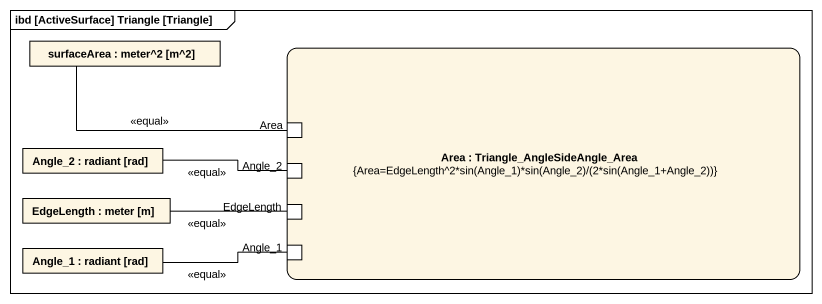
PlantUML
@startuml
mainframe ibd [ActiveSurface] Triangle [Triangle]
rectangle "surfaceArea : meter^2 [m^2]" as surfaceArea
rectangle "Area : Triangle_AngleSideAngle_Area\n{Area=EdgeLength^2*sin(Angle_1)*sin(Angle_2)/(2*sin(Angle_1+Angle_2))}" as Area {
  port "Area" as Area_2
  port "Angle_2" as Angle_2_2
  port "EdgeLength" as EdgeLength_2
  port "Angle_1" as Angle_1_2
}
rectangle "Angle_2 : radiant [rad]" as Angle_2
rectangle "EdgeLength : meter [m]" as EdgeLength
rectangle "Angle_1 : radiant [rad]" as Angle_1
surfaceArea -right- Area_2 : <<equal>>
Angle_2 -right- Angle_2_2 : <<equal>>
EdgeLength -right- EdgeLength_2 : <<equal>>
Angle_1 -right- Angle_1_2 : <<equal>>
@enduml
